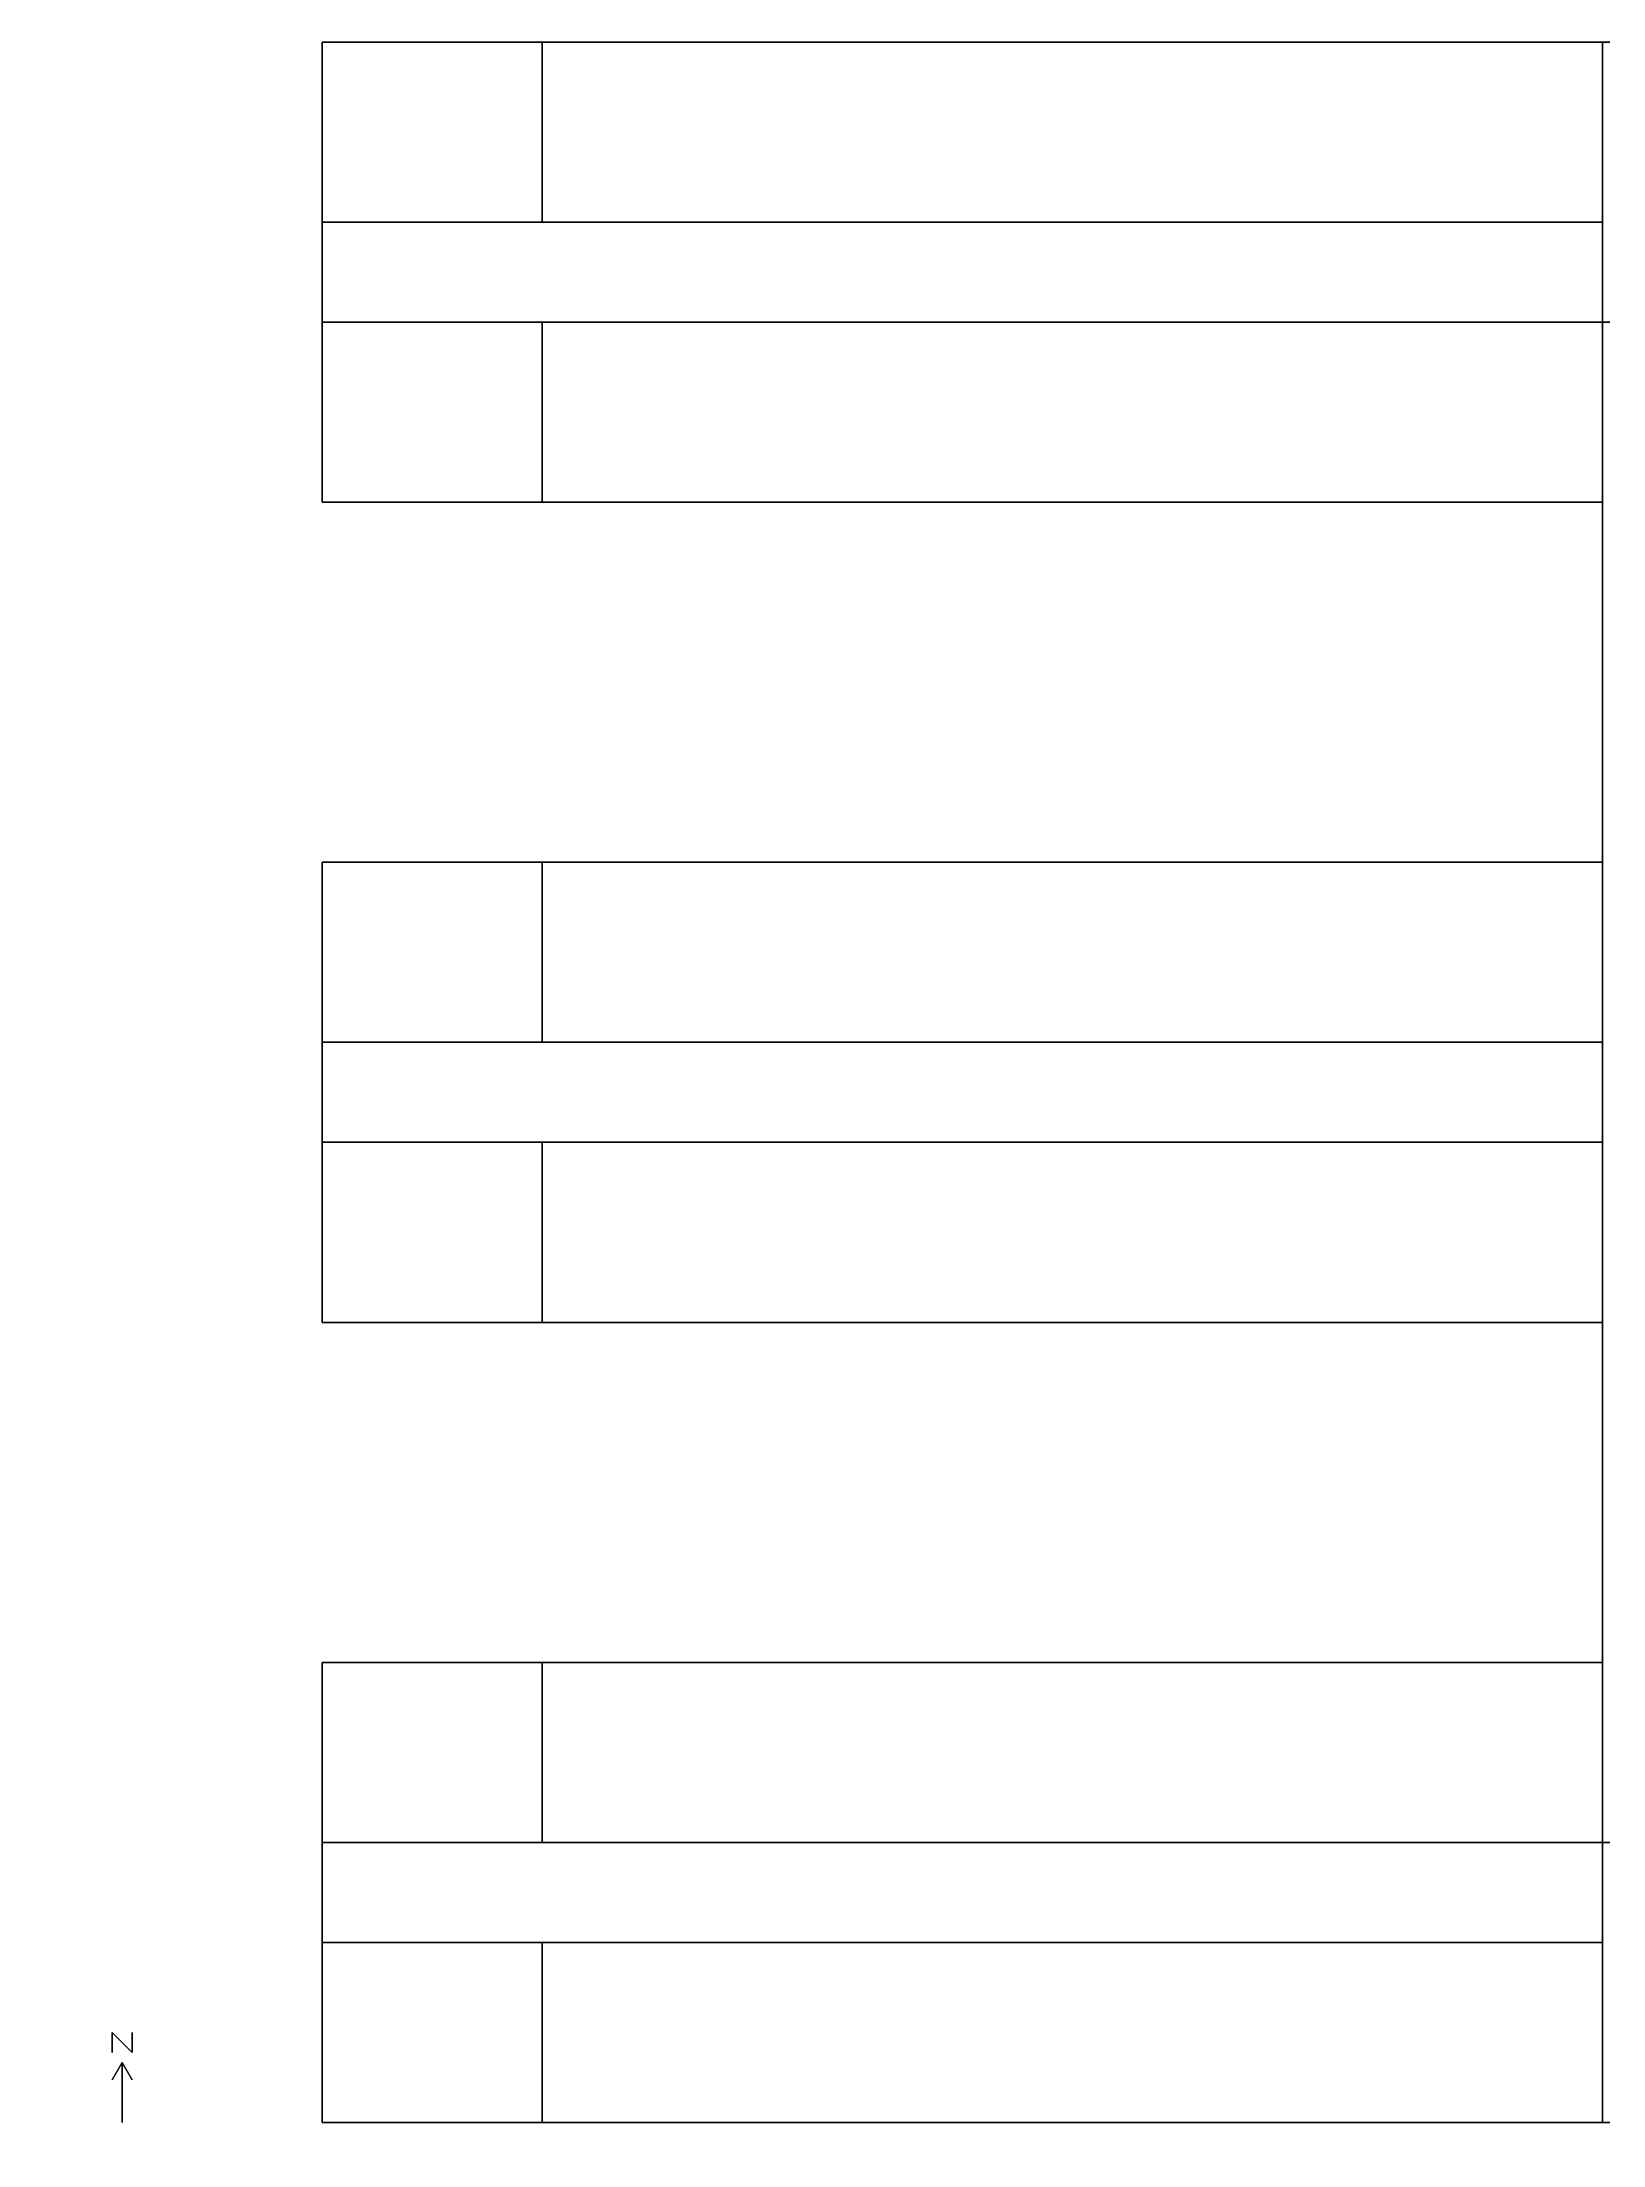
# Model space of a CAD drawing. Header units: metres. Extents: x -14 to 141, y -1 to 104.
# Drawn here: x -14 to 64, y -1.1 to 104 of the extents above; entities that cross this region are included whole.
import ezdxf

# ---------------------------------------------------------------- set-up
doc = ezdxf.new("R2010")
doc.units = ezdxf.units.M

msp = doc.modelspace()

# ---------------------------------------------------------------- linework, layer by layer
at = {"layer": '1', "color": 3}
for points in [[(-10.5, 4.5, 0.1), (-10.5, 4.5), (-10.5, 3.5), (-10.5, 3.5, 0.1)], [(-10.5, 4.5, 0.1), (-10.5, 4.5), (-9.5, 3.5), (-9.5, 3.5, 0.1)], [(-9.5, 4.5, 0.1), (-9.5, 4.5), (-9.5, 3.5), (-9.5, 3.5, 0.1)], [(-10, 3, 0.1), (-10, 3), (-10.5, 2.134), (-10.5, 2.134, 0.1)], [(-10, 3, 0.1), (-10, 3), (-10, 0), (-10, 0, 0.1)], [(-10, 3, 0.1), (-10, 3), (-9.5, 2.134), (-9.5, 2.134, 0.1)]]:
    msp.add_3dface(points, dxfattribs=at)
at = {"layer": 'BATHROOMS_ZN_1_FLR_1', "color": 43}
for points in [[(79, 104, 4), (79, 104), (64, 104), (64, 104, 4)], [(64, 104, 4), (64, 104), (64, 95), (64, 95, 4)], [(64, 95, 4), (64, 95), (64, 90), (64, 90, 4)], [(64, 90, 4), (64, 90), (79, 90), (79, 90, 4)]]:
    msp.add_3dface(points, dxfattribs=at)
at = {"layer": 'BATHROOMS_ZN_1_FLR_1', "color": 8}
msp.add_3dface([(64, 104), (79, 104), (79, 90), (64, 90)], dxfattribs=at)
at = {"layer": 'BATHROOMS_ZN_1_FLR_1', "color": 15}
msp.add_3dface([(64, 90, 4), (79, 90, 4), (79, 104, 4), (64, 104, 4)], dxfattribs=at)
at = {"layer": 'BATHROOMS_ZN_1_FLR_2', "color": 43}
for points in [[(79, 104, 8), (79, 104, 4), (64, 104, 4), (64, 104, 8)], [(64, 104, 8), (64, 104, 4), (64, 95, 4), (64, 95, 8)], [(64, 95, 8), (64, 95, 4), (64, 90, 4), (64, 90, 8)], [(64, 90, 8), (64, 90, 4), (79, 90, 4), (79, 90, 8)]]:
    msp.add_3dface(points, dxfattribs=at)
at = {"layer": 'BATHROOMS_ZN_1_FLR_2', "color": 8}
msp.add_3dface([(64, 104, 4), (79, 104, 4), (79, 90, 4), (64, 90, 4)], dxfattribs=at)
at = {"layer": 'BATHROOMS_ZN_1_FLR_2', "color": 15}
msp.add_3dface([(64, 90, 8), (79, 90, 8), (79, 104, 8), (64, 104, 8)], dxfattribs=at)
at = {"layer": 'CORNER_CLASS_1_POD_1_ZN_1_FLR_1', "color": 43}
for points in [[(11, 9, 4), (11, 9), (0, 9), (0, 9, 4)], [(0, 9, 4), (0, 9), (0, 0), (0, 0, 4)], [(11, 0, 4), (11, 0), (11, 9), (11, 9, 4)], [(0, 0, 4), (0, 0), (11, 0), (11, 0, 4)]]:
    msp.add_3dface(points, dxfattribs=at)
at = {"layer": 'CORNER_CLASS_1_POD_1_ZN_1_FLR_1', "color": 8}
msp.add_3dface([(0, 9), (11, 9), (11, 0), (0, 0)], dxfattribs=at)
at = {"layer": 'CORNER_CLASS_1_POD_1_ZN_1_FLR_1', "color": 15}
msp.add_3dface([(0, 0, 4), (11, 0, 4), (11, 9, 4), (0, 9, 4)], dxfattribs=at)
at = {"layer": 'CORNER_CLASS_1_POD_1_ZN_1_FLR_1', "color": 143}
for points in [[(0, 8.95, 2.5157), (0, 8.95, 1.1), (0, 0.05, 1.1), (0, 0.05, 2.5157)], [(0.05, 0, 2.5128), (0.05, 0, 1.1), (10.95, 0, 1.1), (10.95, 0, 2.5128)]]:
    msp.add_3dface(points, dxfattribs=at)
at = {"layer": 'CORNER_CLASS_1_POD_1_ZN_1_FLR_2', "color": 43}
for points in [[(11, 9, 8), (11, 9, 4), (0, 9, 4), (0, 9, 8)], [(0, 9, 8), (0, 9, 4), (0, 0, 4), (0, 0, 8)], [(11, 0, 8), (11, 0, 4), (11, 9, 4), (11, 9, 8)], [(0, 0, 8), (0, 0, 4), (11, 0, 4), (11, 0, 8)]]:
    msp.add_3dface(points, dxfattribs=at)
at = {"layer": 'CORNER_CLASS_1_POD_1_ZN_1_FLR_2', "color": 8}
msp.add_3dface([(0, 9, 4), (11, 9, 4), (11, 0, 4), (0, 0, 4)], dxfattribs=at)
at = {"layer": 'CORNER_CLASS_1_POD_1_ZN_1_FLR_2', "color": 15}
msp.add_3dface([(0, 0, 8), (11, 0, 8), (11, 9, 8), (0, 9, 8)], dxfattribs=at)
at = {"layer": 'CORNER_CLASS_1_POD_1_ZN_1_FLR_2', "color": 143}
for points in [[(0, 8.95, 6.5157), (0, 8.95, 5.1), (0, 0.05, 5.1), (0, 0.05, 6.5157)], [(0.05, 0, 6.5128), (0.05, 0, 5.1), (10.95, 0, 5.1), (10.95, 0, 6.5128)]]:
    msp.add_3dface(points, dxfattribs=at)
at = {"layer": 'CORNER_CLASS_1_POD_2_ZN_1_FLR_1', "color": 43}
for points in [[(11, 49, 4), (11, 49), (0, 49), (0, 49, 4)], [(0, 49, 4), (0, 49), (0, 40), (0, 40, 4)], [(11, 40, 4), (11, 40), (11, 49), (11, 49, 4)], [(0, 40, 4), (0, 40), (11, 40), (11, 40, 4)]]:
    msp.add_3dface(points, dxfattribs=at)
at = {"layer": 'CORNER_CLASS_1_POD_2_ZN_1_FLR_1', "color": 8}
msp.add_3dface([(0, 49), (11, 49), (11, 40), (0, 40)], dxfattribs=at)
at = {"layer": 'CORNER_CLASS_1_POD_2_ZN_1_FLR_1', "color": 15}
msp.add_3dface([(0, 40, 4), (11, 40, 4), (11, 49, 4), (0, 49, 4)], dxfattribs=at)
at = {"layer": 'CORNER_CLASS_1_POD_2_ZN_1_FLR_1', "color": 143}
for points in [[(0, 48.95, 2.5157), (0, 48.95, 1.1), (0, 40.05, 1.1), (0, 40.05, 2.5157)], [(0.05, 40, 2.5128), (0.05, 40, 1.1), (10.95, 40, 1.1), (10.95, 40, 2.5128)]]:
    msp.add_3dface(points, dxfattribs=at)
at = {"layer": 'CORNER_CLASS_1_POD_2_ZN_1_FLR_2', "color": 43}
for points in [[(11, 49, 8), (11, 49, 4), (0, 49, 4), (0, 49, 8)], [(0, 49, 8), (0, 49, 4), (0, 40, 4), (0, 40, 8)], [(11, 40, 8), (11, 40, 4), (11, 49, 4), (11, 49, 8)], [(0, 40, 8), (0, 40, 4), (11, 40, 4), (11, 40, 8)]]:
    msp.add_3dface(points, dxfattribs=at)
at = {"layer": 'CORNER_CLASS_1_POD_2_ZN_1_FLR_2', "color": 8}
msp.add_3dface([(0, 49, 4), (11, 49, 4), (11, 40, 4), (0, 40, 4)], dxfattribs=at)
at = {"layer": 'CORNER_CLASS_1_POD_2_ZN_1_FLR_2', "color": 15}
msp.add_3dface([(0, 40, 8), (11, 40, 8), (11, 49, 8), (0, 49, 8)], dxfattribs=at)
at = {"layer": 'CORNER_CLASS_1_POD_2_ZN_1_FLR_2', "color": 143}
for points in [[(0, 48.95, 6.5157), (0, 48.95, 5.1), (0, 40.05, 5.1), (0, 40.05, 6.5157)], [(0.05, 40, 6.5128), (0.05, 40, 5.1), (10.95, 40, 5.1), (10.95, 40, 6.5128)]]:
    msp.add_3dface(points, dxfattribs=at)
at = {"layer": 'CORNER_CLASS_1_POD_3_ZN_1_FLR_1', "color": 43}
for points in [[(11, 90, 4), (11, 90), (0, 90), (0, 90, 4)], [(0, 90, 4), (0, 90), (0, 81), (0, 81, 4)], [(11, 81, 4), (11, 81), (11, 90), (11, 90, 4)], [(0, 81, 4), (0, 81), (11, 81), (11, 81, 4)]]:
    msp.add_3dface(points, dxfattribs=at)
at = {"layer": 'CORNER_CLASS_1_POD_3_ZN_1_FLR_1', "color": 8}
msp.add_3dface([(0, 90), (11, 90), (11, 81), (0, 81)], dxfattribs=at)
at = {"layer": 'CORNER_CLASS_1_POD_3_ZN_1_FLR_1', "color": 15}
msp.add_3dface([(0, 81, 4), (11, 81, 4), (11, 90, 4), (0, 90, 4)], dxfattribs=at)
at = {"layer": 'CORNER_CLASS_1_POD_3_ZN_1_FLR_1', "color": 143}
for points in [[(0, 89.95, 2.5157), (0, 89.95, 1.1), (0, 81.05, 1.1), (0, 81.05, 2.5157)], [(0.05, 81, 2.5128), (0.05, 81, 1.1), (10.95, 81, 1.1), (10.95, 81, 2.5128)]]:
    msp.add_3dface(points, dxfattribs=at)
at = {"layer": 'CORNER_CLASS_1_POD_3_ZN_1_FLR_2', "color": 43}
for points in [[(11, 90, 8), (11, 90, 4), (0, 90, 4), (0, 90, 8)], [(0, 90, 8), (0, 90, 4), (0, 81, 4), (0, 81, 8)], [(11, 81, 8), (11, 81, 4), (11, 90, 4), (11, 90, 8)], [(0, 81, 8), (0, 81, 4), (11, 81, 4), (11, 81, 8)]]:
    msp.add_3dface(points, dxfattribs=at)
at = {"layer": 'CORNER_CLASS_1_POD_3_ZN_1_FLR_2', "color": 8}
msp.add_3dface([(0, 90, 4), (11, 90, 4), (11, 81, 4), (0, 81, 4)], dxfattribs=at)
at = {"layer": 'CORNER_CLASS_1_POD_3_ZN_1_FLR_2', "color": 15}
msp.add_3dface([(0, 81, 8), (11, 81, 8), (11, 90, 8), (0, 90, 8)], dxfattribs=at)
at = {"layer": 'CORNER_CLASS_1_POD_3_ZN_1_FLR_2', "color": 143}
for points in [[(0, 89.95, 6.5157), (0, 89.95, 5.1), (0, 81.05, 5.1), (0, 81.05, 6.5157)], [(0.05, 81, 6.5128), (0.05, 81, 5.1), (10.95, 81, 5.1), (10.95, 81, 6.5128)]]:
    msp.add_3dface(points, dxfattribs=at)
at = {"layer": 'CORNER_CLASS_2_POD_1_ZN_1_FLR_1', "color": 43}
for points in [[(11, 23, 4), (11, 23), (0, 23), (0, 23, 4)], [(0, 23, 4), (0, 23), (0, 14), (0, 14, 4)], [(11, 14, 4), (11, 14), (11, 23), (11, 23, 4)], [(0, 14, 4), (0, 14), (11, 14), (11, 14, 4)]]:
    msp.add_3dface(points, dxfattribs=at)
at = {"layer": 'CORNER_CLASS_2_POD_1_ZN_1_FLR_1', "color": 8}
msp.add_3dface([(0, 23), (11, 23), (11, 14), (0, 14)], dxfattribs=at)
at = {"layer": 'CORNER_CLASS_2_POD_1_ZN_1_FLR_1', "color": 15}
msp.add_3dface([(0, 14, 4), (11, 14, 4), (11, 23, 4), (0, 23, 4)], dxfattribs=at)
at = {"layer": 'CORNER_CLASS_2_POD_1_ZN_1_FLR_1', "color": 143}
for points in [[(0, 22.95, 2.5157), (0, 22.95, 1.1), (0, 14.05, 1.1), (0, 14.05, 2.5157)], [(10.95, 23, 2.5128), (10.95, 23, 1.1), (0.05, 23, 1.1), (0.05, 23, 2.5128)]]:
    msp.add_3dface(points, dxfattribs=at)
at = {"layer": 'CORNER_CLASS_2_POD_1_ZN_1_FLR_2', "color": 43}
for points in [[(11, 23, 8), (11, 23, 4), (0, 23, 4), (0, 23, 8)], [(0, 23, 8), (0, 23, 4), (0, 14, 4), (0, 14, 8)], [(11, 14, 8), (11, 14, 4), (11, 23, 4), (11, 23, 8)], [(0, 14, 8), (0, 14, 4), (11, 14, 4), (11, 14, 8)]]:
    msp.add_3dface(points, dxfattribs=at)
at = {"layer": 'CORNER_CLASS_2_POD_1_ZN_1_FLR_2', "color": 8}
msp.add_3dface([(0, 23, 4), (11, 23, 4), (11, 14, 4), (0, 14, 4)], dxfattribs=at)
at = {"layer": 'CORNER_CLASS_2_POD_1_ZN_1_FLR_2', "color": 15}
msp.add_3dface([(0, 14, 8), (11, 14, 8), (11, 23, 8), (0, 23, 8)], dxfattribs=at)
at = {"layer": 'CORNER_CLASS_2_POD_1_ZN_1_FLR_2', "color": 143}
for points in [[(0, 22.95, 6.5157), (0, 22.95, 5.1), (0, 14.05, 5.1), (0, 14.05, 6.5157)], [(10.95, 23, 6.5128), (10.95, 23, 5.1), (0.05, 23, 5.1), (0.05, 23, 6.5128)]]:
    msp.add_3dface(points, dxfattribs=at)
at = {"layer": 'CORNER_CLASS_2_POD_2_ZN_1_FLR_1', "color": 43}
for points in [[(11, 63, 4), (11, 63), (0, 63), (0, 63, 4)], [(0, 63, 4), (0, 63), (0, 54), (0, 54, 4)], [(11, 54, 4), (11, 54), (11, 63), (11, 63, 4)], [(0, 54, 4), (0, 54), (11, 54), (11, 54, 4)]]:
    msp.add_3dface(points, dxfattribs=at)
at = {"layer": 'CORNER_CLASS_2_POD_2_ZN_1_FLR_1', "color": 8}
msp.add_3dface([(0, 63), (11, 63), (11, 54), (0, 54)], dxfattribs=at)
at = {"layer": 'CORNER_CLASS_2_POD_2_ZN_1_FLR_1', "color": 15}
msp.add_3dface([(0, 54, 4), (11, 54, 4), (11, 63, 4), (0, 63, 4)], dxfattribs=at)
at = {"layer": 'CORNER_CLASS_2_POD_2_ZN_1_FLR_1', "color": 143}
for points in [[(0, 62.95, 2.5157), (0, 62.95, 1.1), (0, 54.05, 1.1), (0, 54.05, 2.5157)], [(10.95, 63, 2.5128), (10.95, 63, 1.1), (0.05, 63, 1.1), (0.05, 63, 2.5128)]]:
    msp.add_3dface(points, dxfattribs=at)
at = {"layer": 'CORNER_CLASS_2_POD_2_ZN_1_FLR_2', "color": 43}
for points in [[(11, 63, 8), (11, 63, 4), (0, 63, 4), (0, 63, 8)], [(0, 63, 8), (0, 63, 4), (0, 54, 4), (0, 54, 8)], [(11, 54, 8), (11, 54, 4), (11, 63, 4), (11, 63, 8)], [(0, 54, 8), (0, 54, 4), (11, 54, 4), (11, 54, 8)]]:
    msp.add_3dface(points, dxfattribs=at)
at = {"layer": 'CORNER_CLASS_2_POD_2_ZN_1_FLR_2', "color": 8}
msp.add_3dface([(0, 63, 4), (11, 63, 4), (11, 54, 4), (0, 54, 4)], dxfattribs=at)
at = {"layer": 'CORNER_CLASS_2_POD_2_ZN_1_FLR_2', "color": 15}
msp.add_3dface([(0, 54, 8), (11, 54, 8), (11, 63, 8), (0, 63, 8)], dxfattribs=at)
at = {"layer": 'CORNER_CLASS_2_POD_2_ZN_1_FLR_2', "color": 143}
for points in [[(0, 62.95, 6.5157), (0, 62.95, 5.1), (0, 54.05, 5.1), (0, 54.05, 6.5157)], [(10.95, 63, 6.5128), (10.95, 63, 5.1), (0.05, 63, 5.1), (0.05, 63, 6.5128)]]:
    msp.add_3dface(points, dxfattribs=at)
at = {"layer": 'CORNER_CLASS_2_POD_3_ZN_1_FLR_1', "color": 43}
for points in [[(11, 104, 4), (11, 104), (0, 104), (0, 104, 4)], [(0, 104, 4), (0, 104), (0, 95), (0, 95, 4)], [(11, 95, 4), (11, 95), (11, 104), (11, 104, 4)], [(0, 95, 4), (0, 95), (11, 95), (11, 95, 4)]]:
    msp.add_3dface(points, dxfattribs=at)
at = {"layer": 'CORNER_CLASS_2_POD_3_ZN_1_FLR_1', "color": 8}
msp.add_3dface([(0, 104), (11, 104), (11, 95), (0, 95)], dxfattribs=at)
at = {"layer": 'CORNER_CLASS_2_POD_3_ZN_1_FLR_1', "color": 15}
msp.add_3dface([(0, 95, 4), (11, 95, 4), (11, 104, 4), (0, 104, 4)], dxfattribs=at)
at = {"layer": 'CORNER_CLASS_2_POD_3_ZN_1_FLR_1', "color": 143}
for points in [[(0, 103.95, 2.5157), (0, 103.95, 1.1), (0, 95.05, 1.1), (0, 95.05, 2.5157)], [(10.95, 104, 2.5128), (10.95, 104, 1.1), (0.05, 104, 1.1), (0.05, 104, 2.5128)]]:
    msp.add_3dface(points, dxfattribs=at)
at = {"layer": 'CORNER_CLASS_2_POD_3_ZN_1_FLR_2', "color": 43}
for points in [[(11, 104, 8), (11, 104, 4), (0, 104, 4), (0, 104, 8)], [(0, 104, 8), (0, 104, 4), (0, 95, 4), (0, 95, 8)], [(11, 95, 8), (11, 95, 4), (11, 104, 4), (11, 104, 8)], [(0, 95, 8), (0, 95, 4), (11, 95, 4), (11, 95, 8)]]:
    msp.add_3dface(points, dxfattribs=at)
at = {"layer": 'CORNER_CLASS_2_POD_3_ZN_1_FLR_2', "color": 8}
msp.add_3dface([(0, 104, 4), (11, 104, 4), (11, 95, 4), (0, 95, 4)], dxfattribs=at)
at = {"layer": 'CORNER_CLASS_2_POD_3_ZN_1_FLR_2', "color": 15}
msp.add_3dface([(0, 95, 8), (11, 95, 8), (11, 104, 8), (0, 104, 8)], dxfattribs=at)
at = {"layer": 'CORNER_CLASS_2_POD_3_ZN_1_FLR_2', "color": 143}
for points in [[(0, 103.95, 6.5157), (0, 103.95, 5.1), (0, 95.05, 5.1), (0, 95.05, 6.5157)], [(10.95, 104, 6.5128), (10.95, 104, 5.1), (0.05, 104, 5.1), (0.05, 104, 6.5128)]]:
    msp.add_3dface(points, dxfattribs=at)
at = {"layer": 'CORRIDOR_POD_1_ZN_1_FLR_1', "color": 43}
for points in [[(11, 14, 4), (11, 14), (0, 14), (0, 14, 4)], [(0, 14, 4), (0, 14), (0, 9), (0, 9, 4)], [(64, 14, 4), (64, 14), (11, 14), (11, 14, 4)], [(64, 9, 4), (64, 9), (64, 14), (64, 14, 4)], [(0, 9, 4), (0, 9), (11, 9), (11, 9, 4)], [(11, 9, 4), (11, 9), (64, 9), (64, 9, 4)]]:
    msp.add_3dface(points, dxfattribs=at)
at = {"layer": 'CORRIDOR_POD_1_ZN_1_FLR_1', "color": 8}
msp.add_3dface([(0, 14), (64, 14), (64, 9), (0, 9)], dxfattribs=at)
at = {"layer": 'CORRIDOR_POD_1_ZN_1_FLR_1', "color": 15}
msp.add_3dface([(0, 9, 4), (64, 9, 4), (64, 14, 4), (0, 14, 4)], dxfattribs=at)
at = {"layer": 'CORRIDOR_POD_1_ZN_1_FLR_1', "color": 143}
msp.add_3dface([(0, 13.95, 2.5286), (0, 13.95, 1.1), (0, 9.05, 1.1), (0, 9.05, 2.5286)], dxfattribs=at)
at = {"layer": 'CORRIDOR_POD_1_ZN_1_FLR_2', "color": 43}
for points in [[(11, 14, 8), (11, 14, 4), (0, 14, 4), (0, 14, 8)], [(0, 14, 8), (0, 14, 4), (0, 9, 4), (0, 9, 8)], [(64, 14, 8), (64, 14, 4), (11, 14, 4), (11, 14, 8)], [(64, 9, 8), (64, 9, 4), (64, 14, 4), (64, 14, 8)], [(0, 9, 8), (0, 9, 4), (11, 9, 4), (11, 9, 8)], [(11, 9, 8), (11, 9, 4), (64, 9, 4), (64, 9, 8)]]:
    msp.add_3dface(points, dxfattribs=at)
at = {"layer": 'CORRIDOR_POD_1_ZN_1_FLR_2', "color": 8}
msp.add_3dface([(0, 14, 4), (64, 14, 4), (64, 9, 4), (0, 9, 4)], dxfattribs=at)
at = {"layer": 'CORRIDOR_POD_1_ZN_1_FLR_2', "color": 15}
msp.add_3dface([(0, 9, 8), (64, 9, 8), (64, 14, 8), (0, 14, 8)], dxfattribs=at)
at = {"layer": 'CORRIDOR_POD_1_ZN_1_FLR_2', "color": 143}
msp.add_3dface([(0, 13.95, 6.5286), (0, 13.95, 5.1), (0, 9.05, 5.1), (0, 9.05, 6.5286)], dxfattribs=at)
at = {"layer": 'CORRIDOR_POD_2_ZN_1_FLR_1', "color": 43}
for points in [[(11, 54, 4), (11, 54), (0, 54), (0, 54, 4)], [(0, 54, 4), (0, 54), (0, 49), (0, 49, 4)], [(64, 54, 4), (64, 54), (11, 54), (11, 54, 4)], [(64, 49, 4), (64, 49), (64, 54), (64, 54, 4)], [(0, 49, 4), (0, 49), (11, 49), (11, 49, 4)], [(11, 49, 4), (11, 49), (64, 49), (64, 49, 4)]]:
    msp.add_3dface(points, dxfattribs=at)
at = {"layer": 'CORRIDOR_POD_2_ZN_1_FLR_1', "color": 8}
msp.add_3dface([(0, 54), (64, 54), (64, 49), (0, 49)], dxfattribs=at)
at = {"layer": 'CORRIDOR_POD_2_ZN_1_FLR_1', "color": 15}
msp.add_3dface([(0, 49, 4), (64, 49, 4), (64, 54, 4), (0, 54, 4)], dxfattribs=at)
at = {"layer": 'CORRIDOR_POD_2_ZN_1_FLR_1', "color": 143}
msp.add_3dface([(0, 53.95, 2.5286), (0, 53.95, 1.1), (0, 49.05, 1.1), (0, 49.05, 2.5286)], dxfattribs=at)
at = {"layer": 'CORRIDOR_POD_2_ZN_1_FLR_2', "color": 43}
for points in [[(11, 54, 8), (11, 54, 4), (0, 54, 4), (0, 54, 8)], [(0, 54, 8), (0, 54, 4), (0, 49, 4), (0, 49, 8)], [(64, 54, 8), (64, 54, 4), (11, 54, 4), (11, 54, 8)], [(64, 49, 8), (64, 49, 4), (64, 54, 4), (64, 54, 8)], [(0, 49, 8), (0, 49, 4), (11, 49, 4), (11, 49, 8)], [(11, 49, 8), (11, 49, 4), (64, 49, 4), (64, 49, 8)]]:
    msp.add_3dface(points, dxfattribs=at)
at = {"layer": 'CORRIDOR_POD_2_ZN_1_FLR_2', "color": 8}
msp.add_3dface([(0, 54, 4), (64, 54, 4), (64, 49, 4), (0, 49, 4)], dxfattribs=at)
at = {"layer": 'CORRIDOR_POD_2_ZN_1_FLR_2', "color": 15}
msp.add_3dface([(0, 49, 8), (64, 49, 8), (64, 54, 8), (0, 54, 8)], dxfattribs=at)
at = {"layer": 'CORRIDOR_POD_2_ZN_1_FLR_2', "color": 143}
msp.add_3dface([(0, 53.95, 6.5286), (0, 53.95, 5.1), (0, 49.05, 5.1), (0, 49.05, 6.5286)], dxfattribs=at)
at = {"layer": 'CORRIDOR_POD_3_ZN_1_FLR_1', "color": 43}
for points in [[(11, 95, 4), (11, 95), (0, 95), (0, 95, 4)], [(0, 95, 4), (0, 95), (0, 90), (0, 90, 4)], [(64, 95, 4), (64, 95), (11, 95), (11, 95, 4)], [(64, 90, 4), (64, 90), (64, 95), (64, 95, 4)], [(0, 90, 4), (0, 90), (11, 90), (11, 90, 4)], [(11, 90, 4), (11, 90), (64, 90), (64, 90, 4)]]:
    msp.add_3dface(points, dxfattribs=at)
at = {"layer": 'CORRIDOR_POD_3_ZN_1_FLR_1', "color": 8}
msp.add_3dface([(0, 95), (64, 95), (64, 90), (0, 90)], dxfattribs=at)
at = {"layer": 'CORRIDOR_POD_3_ZN_1_FLR_1', "color": 15}
msp.add_3dface([(0, 90, 4), (64, 90, 4), (64, 95, 4), (0, 95, 4)], dxfattribs=at)
at = {"layer": 'CORRIDOR_POD_3_ZN_1_FLR_1', "color": 143}
msp.add_3dface([(0, 94.95, 2.5286), (0, 94.95, 1.1), (0, 90.05, 1.1), (0, 90.05, 2.5286)], dxfattribs=at)
at = {"layer": 'CORRIDOR_POD_3_ZN_1_FLR_2', "color": 43}
for points in [[(11, 95, 8), (11, 95, 4), (0, 95, 4), (0, 95, 8)], [(0, 95, 8), (0, 95, 4), (0, 90, 4), (0, 90, 8)], [(64, 95, 8), (64, 95, 4), (11, 95, 4), (11, 95, 8)], [(64, 90, 8), (64, 90, 4), (64, 95, 4), (64, 95, 8)], [(0, 90, 8), (0, 90, 4), (11, 90, 4), (11, 90, 8)], [(11, 90, 8), (11, 90, 4), (64, 90, 4), (64, 90, 8)]]:
    msp.add_3dface(points, dxfattribs=at)
at = {"layer": 'CORRIDOR_POD_3_ZN_1_FLR_2', "color": 8}
msp.add_3dface([(0, 95, 4), (64, 95, 4), (64, 90, 4), (0, 90, 4)], dxfattribs=at)
at = {"layer": 'CORRIDOR_POD_3_ZN_1_FLR_2', "color": 15}
msp.add_3dface([(0, 90, 8), (64, 90, 8), (64, 95, 8), (0, 95, 8)], dxfattribs=at)
at = {"layer": 'CORRIDOR_POD_3_ZN_1_FLR_2', "color": 143}
msp.add_3dface([(0, 94.95, 6.5286), (0, 94.95, 5.1), (0, 90.05, 5.1), (0, 90.05, 6.5286)], dxfattribs=at)
at = {"layer": 'LOBBY_ZN_1_FLR_1', "color": 43}
for points in [[(79, 14, 4), (79, 14), (64, 14), (64, 14, 4)], [(64, 14, 4), (64, 14), (64, 9), (64, 9, 4)], [(64, 9, 4), (64, 9), (64, 0), (64, 0, 4)], [(64, 0, 4), (64, 0), (79, 0), (79, 0, 4)]]:
    msp.add_3dface(points, dxfattribs=at)
at = {"layer": 'LOBBY_ZN_1_FLR_1', "color": 8}
msp.add_3dface([(64, 14), (79, 14), (79, 0), (64, 0)], dxfattribs=at)
at = {"layer": 'LOBBY_ZN_1_FLR_1', "color": 15}
msp.add_3dface([(64, 0, 4), (79, 0, 4), (79, 14, 4), (64, 14, 4)], dxfattribs=at)
at = {"layer": 'LOBBY_ZN_1_FLR_2', "color": 43}
for points in [[(79, 14, 8), (79, 14, 4), (64, 14, 4), (64, 14, 8)], [(64, 14, 8), (64, 14, 4), (64, 9, 4), (64, 9, 8)], [(64, 9, 8), (64, 9, 4), (64, 0, 4), (64, 0, 8)], [(64, 0, 8), (64, 0, 4), (79, 0, 4), (79, 0, 8)]]:
    msp.add_3dface(points, dxfattribs=at)
at = {"layer": 'LOBBY_ZN_1_FLR_2', "color": 8}
msp.add_3dface([(64, 14, 4), (79, 14, 4), (79, 0, 4), (64, 0, 4)], dxfattribs=at)
at = {"layer": 'LOBBY_ZN_1_FLR_2', "color": 15}
msp.add_3dface([(64, 0, 8), (79, 0, 8), (79, 14, 8), (64, 14, 8)], dxfattribs=at)
at = {"layer": 'MAIN_CORRIDOR_ZN_1_FLR_1', "color": 43}
for points in [[(79, 90, 4), (79, 90), (64, 90), (64, 90, 4)], [(64, 90, 4), (64, 90), (64, 81), (64, 81, 4)], [(64, 81, 4), (64, 81), (64, 63), (64, 63, 4)], [(64, 63, 4), (64, 63), (64, 54), (64, 54, 4)], [(64, 54, 4), (64, 54), (64, 49), (64, 49, 4)], [(64, 49, 4), (64, 49), (64, 40), (64, 40, 4)], [(64, 40, 4), (64, 40), (64, 23), (64, 23, 4)], [(64, 23, 4), (64, 23), (64, 14), (64, 14, 4)], [(64, 14, 4), (64, 14), (79, 14), (79, 14, 4)]]:
    msp.add_3dface(points, dxfattribs=at)
at = {"layer": 'MAIN_CORRIDOR_ZN_1_FLR_1', "color": 8}
msp.add_3dface([(64, 90), (79, 90), (79, 14), (64, 14)], dxfattribs=at)
at = {"layer": 'MAIN_CORRIDOR_ZN_1_FLR_1', "color": 15}
msp.add_3dface([(64, 14, 4), (79, 14, 4), (79, 90, 4), (64, 90, 4)], dxfattribs=at)
at = {"layer": 'MAIN_CORRIDOR_ZN_1_FLR_1', "color": 143}
for points in [[(64, 80.95, 2.5078), (64, 80.95, 1.1), (64, 63.05, 1.1), (64, 63.05, 2.5078)], [(64, 39.95, 2.5083), (64, 39.95, 1.1), (64, 23.05, 1.1), (64, 23.05, 2.5083)]]:
    msp.add_3dface(points, dxfattribs=at)
at = {"layer": 'MAIN_CORRIDOR_ZN_1_FLR_2', "color": 43}
for points in [[(79, 90, 8), (79, 90, 4), (64, 90, 4), (64, 90, 8)], [(64, 90, 8), (64, 90, 4), (64, 81, 4), (64, 81, 8)], [(64, 81, 8), (64, 81, 4), (64, 63, 4), (64, 63, 8)], [(64, 63, 8), (64, 63, 4), (64, 54, 4), (64, 54, 8)], [(64, 54, 8), (64, 54, 4), (64, 49, 4), (64, 49, 8)], [(64, 49, 8), (64, 49, 4), (64, 40, 4), (64, 40, 8)], [(64, 40, 8), (64, 40, 4), (64, 23, 4), (64, 23, 8)], [(64, 23, 8), (64, 23, 4), (64, 14, 4), (64, 14, 8)], [(64, 14, 8), (64, 14, 4), (79, 14, 4), (79, 14, 8)]]:
    msp.add_3dface(points, dxfattribs=at)
at = {"layer": 'MAIN_CORRIDOR_ZN_1_FLR_2', "color": 8}
msp.add_3dface([(64, 90, 4), (79, 90, 4), (79, 14, 4), (64, 14, 4)], dxfattribs=at)
at = {"layer": 'MAIN_CORRIDOR_ZN_1_FLR_2', "color": 15}
msp.add_3dface([(64, 14, 8), (79, 14, 8), (79, 90, 8), (64, 90, 8)], dxfattribs=at)
at = {"layer": 'MAIN_CORRIDOR_ZN_1_FLR_2', "color": 143}
for points in [[(64, 80.95, 6.5078), (64, 80.95, 5.1), (64, 63.05, 5.1), (64, 63.05, 6.5078)], [(64, 39.95, 6.5083), (64, 39.95, 5.1), (64, 23.05, 5.1), (64, 23.05, 6.5083)]]:
    msp.add_3dface(points, dxfattribs=at)
at = {"layer": 'MULT_CLASS_1_POD_1_ZN_1_FLR_1', "color": 43}
for points in [[(64, 9, 4), (64, 9), (11, 9), (11, 9, 4)], [(11, 9, 4), (11, 9), (11, 0), (11, 0, 4)], [(64, 0, 4), (64, 0), (64, 9), (64, 9, 4)], [(11, 0, 4), (11, 0), (64, 0), (64, 0, 4)]]:
    msp.add_3dface(points, dxfattribs=at)
at = {"layer": 'MULT_CLASS_1_POD_1_ZN_1_FLR_1', "color": 8}
msp.add_3dface([(11, 9), (64, 9), (64, 0), (11, 0)], dxfattribs=at)
at = {"layer": 'MULT_CLASS_1_POD_1_ZN_1_FLR_1', "color": 15}
msp.add_3dface([(11, 0, 4), (64, 0, 4), (64, 9, 4), (11, 9, 4)], dxfattribs=at)
at = {"layer": 'MULT_CLASS_1_POD_1_ZN_1_FLR_1', "color": 143}
msp.add_3dface([(11.05, 0, 2.5026), (11.05, 0, 1.1), (63.95, 0, 1.1), (63.95, 0, 2.5026)], dxfattribs=at)
at = {"layer": 'MULT_CLASS_1_POD_1_ZN_1_FLR_2', "color": 43}
for points in [[(64, 9, 8), (64, 9, 4), (11, 9, 4), (11, 9, 8)], [(11, 9, 8), (11, 9, 4), (11, 0, 4), (11, 0, 8)], [(64, 0, 8), (64, 0, 4), (64, 9, 4), (64, 9, 8)], [(11, 0, 8), (11, 0, 4), (64, 0, 4), (64, 0, 8)]]:
    msp.add_3dface(points, dxfattribs=at)
at = {"layer": 'MULT_CLASS_1_POD_1_ZN_1_FLR_2', "color": 8}
msp.add_3dface([(11, 9, 4), (64, 9, 4), (64, 0, 4), (11, 0, 4)], dxfattribs=at)
at = {"layer": 'MULT_CLASS_1_POD_1_ZN_1_FLR_2', "color": 15}
msp.add_3dface([(11, 0, 8), (64, 0, 8), (64, 9, 8), (11, 9, 8)], dxfattribs=at)
at = {"layer": 'MULT_CLASS_1_POD_1_ZN_1_FLR_2', "color": 143}
msp.add_3dface([(11.05, 0, 6.5026), (11.05, 0, 5.1), (63.95, 0, 5.1), (63.95, 0, 6.5026)], dxfattribs=at)
at = {"layer": 'MULT_CLASS_1_POD_2_ZN_1_FLR_1', "color": 43}
for points in [[(64, 49, 4), (64, 49), (11, 49), (11, 49, 4)], [(11, 49, 4), (11, 49), (11, 40), (11, 40, 4)], [(64, 40, 4), (64, 40), (64, 49), (64, 49, 4)], [(11, 40, 4), (11, 40), (64, 40), (64, 40, 4)]]:
    msp.add_3dface(points, dxfattribs=at)
at = {"layer": 'MULT_CLASS_1_POD_2_ZN_1_FLR_1', "color": 8}
msp.add_3dface([(11, 49), (64, 49), (64, 40), (11, 40)], dxfattribs=at)
at = {"layer": 'MULT_CLASS_1_POD_2_ZN_1_FLR_1', "color": 15}
msp.add_3dface([(11, 40, 4), (64, 40, 4), (64, 49, 4), (11, 49, 4)], dxfattribs=at)
at = {"layer": 'MULT_CLASS_1_POD_2_ZN_1_FLR_1', "color": 143}
msp.add_3dface([(11.05, 40, 2.5026), (11.05, 40, 1.1), (63.95, 40, 1.1), (63.95, 40, 2.5026)], dxfattribs=at)
at = {"layer": 'MULT_CLASS_1_POD_2_ZN_1_FLR_2', "color": 43}
for points in [[(64, 49, 8), (64, 49, 4), (11, 49, 4), (11, 49, 8)], [(11, 49, 8), (11, 49, 4), (11, 40, 4), (11, 40, 8)], [(64, 40, 8), (64, 40, 4), (64, 49, 4), (64, 49, 8)], [(11, 40, 8), (11, 40, 4), (64, 40, 4), (64, 40, 8)]]:
    msp.add_3dface(points, dxfattribs=at)
at = {"layer": 'MULT_CLASS_1_POD_2_ZN_1_FLR_2', "color": 8}
msp.add_3dface([(11, 49, 4), (64, 49, 4), (64, 40, 4), (11, 40, 4)], dxfattribs=at)
at = {"layer": 'MULT_CLASS_1_POD_2_ZN_1_FLR_2', "color": 15}
msp.add_3dface([(11, 40, 8), (64, 40, 8), (64, 49, 8), (11, 49, 8)], dxfattribs=at)
at = {"layer": 'MULT_CLASS_1_POD_2_ZN_1_FLR_2', "color": 143}
msp.add_3dface([(11.05, 40, 6.5026), (11.05, 40, 5.1), (63.95, 40, 5.1), (63.95, 40, 6.5026)], dxfattribs=at)
at = {"layer": 'MULT_CLASS_1_POD_3_ZN_1_FLR_1', "color": 43}
for points in [[(64, 90, 4), (64, 90), (11, 90), (11, 90, 4)], [(11, 90, 4), (11, 90), (11, 81), (11, 81, 4)], [(64, 81, 4), (64, 81), (64, 90), (64, 90, 4)], [(11, 81, 4), (11, 81), (64, 81), (64, 81, 4)]]:
    msp.add_3dface(points, dxfattribs=at)
at = {"layer": 'MULT_CLASS_1_POD_3_ZN_1_FLR_1', "color": 8}
msp.add_3dface([(11, 90), (64, 90), (64, 81), (11, 81)], dxfattribs=at)
at = {"layer": 'MULT_CLASS_1_POD_3_ZN_1_FLR_1', "color": 15}
msp.add_3dface([(11, 81, 4), (64, 81, 4), (64, 90, 4), (11, 90, 4)], dxfattribs=at)
at = {"layer": 'MULT_CLASS_1_POD_3_ZN_1_FLR_1', "color": 143}
msp.add_3dface([(11.05, 81, 2.5026), (11.05, 81, 1.1), (63.95, 81, 1.1), (63.95, 81, 2.5026)], dxfattribs=at)
at = {"layer": 'MULT_CLASS_1_POD_3_ZN_1_FLR_2', "color": 43}
for points in [[(64, 90, 8), (64, 90, 4), (11, 90, 4), (11, 90, 8)], [(11, 90, 8), (11, 90, 4), (11, 81, 4), (11, 81, 8)], [(64, 81, 8), (64, 81, 4), (64, 90, 4), (64, 90, 8)], [(11, 81, 8), (11, 81, 4), (64, 81, 4), (64, 81, 8)]]:
    msp.add_3dface(points, dxfattribs=at)
at = {"layer": 'MULT_CLASS_1_POD_3_ZN_1_FLR_2', "color": 8}
msp.add_3dface([(11, 90, 4), (64, 90, 4), (64, 81, 4), (11, 81, 4)], dxfattribs=at)
at = {"layer": 'MULT_CLASS_1_POD_3_ZN_1_FLR_2', "color": 15}
msp.add_3dface([(11, 81, 8), (64, 81, 8), (64, 90, 8), (11, 90, 8)], dxfattribs=at)
at = {"layer": 'MULT_CLASS_1_POD_3_ZN_1_FLR_2', "color": 143}
msp.add_3dface([(11.05, 81, 6.5026), (11.05, 81, 5.1), (63.95, 81, 5.1), (63.95, 81, 6.5026)], dxfattribs=at)
at = {"layer": 'MULT_CLASS_2_POD_1_ZN_1_FLR_1', "color": 43}
for points in [[(64, 23, 4), (64, 23), (11, 23), (11, 23, 4)], [(11, 23, 4), (11, 23), (11, 14), (11, 14, 4)], [(64, 14, 4), (64, 14), (64, 23), (64, 23, 4)], [(11, 14, 4), (11, 14), (64, 14), (64, 14, 4)]]:
    msp.add_3dface(points, dxfattribs=at)
at = {"layer": 'MULT_CLASS_2_POD_1_ZN_1_FLR_1', "color": 8}
msp.add_3dface([(11, 23), (64, 23), (64, 14), (11, 14)], dxfattribs=at)
at = {"layer": 'MULT_CLASS_2_POD_1_ZN_1_FLR_1', "color": 15}
msp.add_3dface([(11, 14, 4), (64, 14, 4), (64, 23, 4), (11, 23, 4)], dxfattribs=at)
at = {"layer": 'MULT_CLASS_2_POD_1_ZN_1_FLR_1', "color": 143}
msp.add_3dface([(63.95, 23, 2.5026), (63.95, 23, 1.1), (11.05, 23, 1.1), (11.05, 23, 2.5026)], dxfattribs=at)
at = {"layer": 'MULT_CLASS_2_POD_1_ZN_1_FLR_2', "color": 43}
for points in [[(64, 23, 8), (64, 23, 4), (11, 23, 4), (11, 23, 8)], [(11, 23, 8), (11, 23, 4), (11, 14, 4), (11, 14, 8)], [(64, 14, 8), (64, 14, 4), (64, 23, 4), (64, 23, 8)], [(11, 14, 8), (11, 14, 4), (64, 14, 4), (64, 14, 8)]]:
    msp.add_3dface(points, dxfattribs=at)
at = {"layer": 'MULT_CLASS_2_POD_1_ZN_1_FLR_2', "color": 8}
msp.add_3dface([(11, 23, 4), (64, 23, 4), (64, 14, 4), (11, 14, 4)], dxfattribs=at)
at = {"layer": 'MULT_CLASS_2_POD_1_ZN_1_FLR_2', "color": 15}
msp.add_3dface([(11, 14, 8), (64, 14, 8), (64, 23, 8), (11, 23, 8)], dxfattribs=at)
at = {"layer": 'MULT_CLASS_2_POD_1_ZN_1_FLR_2', "color": 143}
msp.add_3dface([(63.95, 23, 6.5026), (63.95, 23, 5.1), (11.05, 23, 5.1), (11.05, 23, 6.5026)], dxfattribs=at)
at = {"layer": 'MULT_CLASS_2_POD_2_ZN_1_FLR_1', "color": 43}
for points in [[(64, 63, 4), (64, 63), (11, 63), (11, 63, 4)], [(11, 63, 4), (11, 63), (11, 54), (11, 54, 4)], [(64, 54, 4), (64, 54), (64, 63), (64, 63, 4)], [(11, 54, 4), (11, 54), (64, 54), (64, 54, 4)]]:
    msp.add_3dface(points, dxfattribs=at)
at = {"layer": 'MULT_CLASS_2_POD_2_ZN_1_FLR_1', "color": 8}
msp.add_3dface([(11, 63), (64, 63), (64, 54), (11, 54)], dxfattribs=at)
at = {"layer": 'MULT_CLASS_2_POD_2_ZN_1_FLR_1', "color": 15}
msp.add_3dface([(11, 54, 4), (64, 54, 4), (64, 63, 4), (11, 63, 4)], dxfattribs=at)
at = {"layer": 'MULT_CLASS_2_POD_2_ZN_1_FLR_1', "color": 143}
msp.add_3dface([(63.95, 63, 2.5026), (63.95, 63, 1.1), (11.05, 63, 1.1), (11.05, 63, 2.5026)], dxfattribs=at)
at = {"layer": 'MULT_CLASS_2_POD_2_ZN_1_FLR_2', "color": 43}
for points in [[(64, 63, 8), (64, 63, 4), (11, 63, 4), (11, 63, 8)], [(11, 63, 8), (11, 63, 4), (11, 54, 4), (11, 54, 8)], [(64, 54, 8), (64, 54, 4), (64, 63, 4), (64, 63, 8)], [(11, 54, 8), (11, 54, 4), (64, 54, 4), (64, 54, 8)]]:
    msp.add_3dface(points, dxfattribs=at)
at = {"layer": 'MULT_CLASS_2_POD_2_ZN_1_FLR_2', "color": 8}
msp.add_3dface([(11, 63, 4), (64, 63, 4), (64, 54, 4), (11, 54, 4)], dxfattribs=at)
at = {"layer": 'MULT_CLASS_2_POD_2_ZN_1_FLR_2', "color": 15}
msp.add_3dface([(11, 54, 8), (64, 54, 8), (64, 63, 8), (11, 63, 8)], dxfattribs=at)
at = {"layer": 'MULT_CLASS_2_POD_2_ZN_1_FLR_2', "color": 143}
msp.add_3dface([(63.95, 63, 6.5026), (63.95, 63, 5.1), (11.05, 63, 5.1), (11.05, 63, 6.5026)], dxfattribs=at)
at = {"layer": 'MULT_CLASS_2_POD_3_ZN_1_FLR_1', "color": 43}
for points in [[(64, 104, 4), (64, 104), (11, 104), (11, 104, 4)], [(11, 104, 4), (11, 104), (11, 95), (11, 95, 4)], [(64, 95, 4), (64, 95), (64, 104), (64, 104, 4)], [(11, 95, 4), (11, 95), (64, 95), (64, 95, 4)]]:
    msp.add_3dface(points, dxfattribs=at)
at = {"layer": 'MULT_CLASS_2_POD_3_ZN_1_FLR_1', "color": 8}
msp.add_3dface([(11, 104), (64, 104), (64, 95), (11, 95)], dxfattribs=at)
at = {"layer": 'MULT_CLASS_2_POD_3_ZN_1_FLR_1', "color": 15}
msp.add_3dface([(11, 95, 4), (64, 95, 4), (64, 104, 4), (11, 104, 4)], dxfattribs=at)
at = {"layer": 'MULT_CLASS_2_POD_3_ZN_1_FLR_1', "color": 143}
msp.add_3dface([(63.95, 104, 2.5026), (63.95, 104, 1.1), (11.05, 104, 1.1), (11.05, 104, 2.5026)], dxfattribs=at)
at = {"layer": 'MULT_CLASS_2_POD_3_ZN_1_FLR_2', "color": 43}
for points in [[(64, 104, 8), (64, 104, 4), (11, 104, 4), (11, 104, 8)], [(11, 104, 8), (11, 104, 4), (11, 95, 4), (11, 95, 8)], [(64, 95, 8), (64, 95, 4), (64, 104, 4), (64, 104, 8)], [(11, 95, 8), (11, 95, 4), (64, 95, 4), (64, 95, 8)]]:
    msp.add_3dface(points, dxfattribs=at)
at = {"layer": 'MULT_CLASS_2_POD_3_ZN_1_FLR_2', "color": 8}
msp.add_3dface([(11, 104, 4), (64, 104, 4), (64, 95, 4), (11, 95, 4)], dxfattribs=at)
at = {"layer": 'MULT_CLASS_2_POD_3_ZN_1_FLR_2', "color": 15}
msp.add_3dface([(11, 95, 8), (64, 95, 8), (64, 104, 8), (11, 104, 8)], dxfattribs=at)
at = {"layer": 'MULT_CLASS_2_POD_3_ZN_1_FLR_2', "color": 143}
msp.add_3dface([(63.95, 104, 6.5026), (63.95, 104, 5.1), (11.05, 104, 5.1), (11.05, 104, 6.5026)], dxfattribs=at)

doc.saveas('drawing.dxf')
